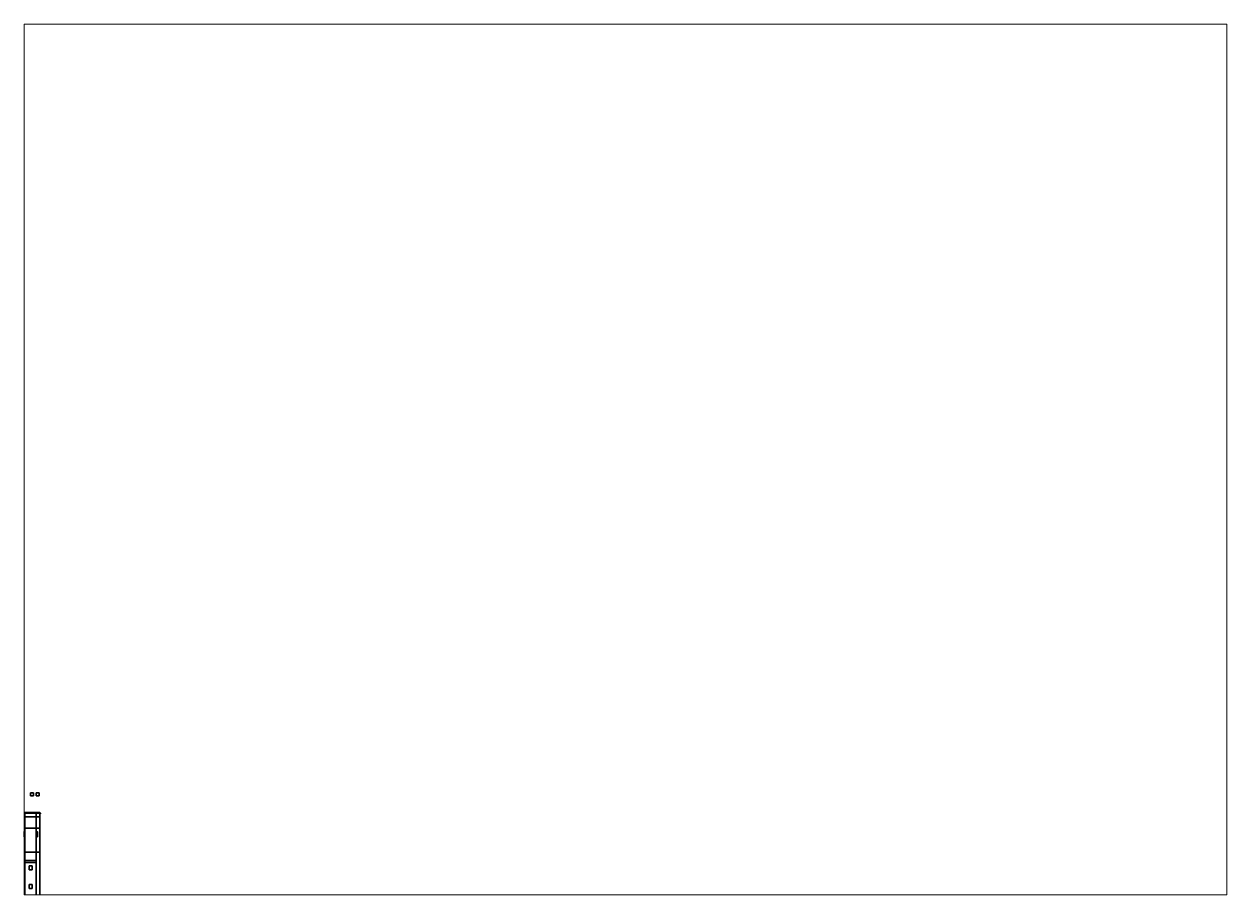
# Paper-space layout 'Layout1' of a CAD drawing. Header units: millimetres. Extents: x 28 to 251, y 20 to 181.
# The model-space entities are those that its viewports show. They can reach past a viewport. Long polylines and large blocks are cut down to what shows.
import ezdxf

# ---------------------------------------------------------------- set-up
doc = ezdxf.new("R2010")
doc.units = ezdxf.units.MM
doc.layers.add('railings', color=6, linetype='Continuous')
doc.layers.add('superstructure', color=3, linetype='Continuous')

msp = doc.modelspace()

# ---------------------------------------------------------------- linework, layer by layer
for points in [[(1, 30.77, 12.39), (1, 30.77, 11.39), (0, 30.77, 11.39), (0, 30.77, 12.39)], [(1, 30.77, 11.39), (1, 29.77, 11.39), (0, 29.77, 11.39), (0, 30.77, 11.39)], [(0, 30.77, 11.39), (0, 29.77, 11.39), (0, 29.77, 12.39), (0, 30.77, 12.39)], [(0, 30.77, 12.39), (0, 29.77, 12.39), (1, 29.77, 12.39), (1, 30.77, 12.39)], [(0, 29.77, 12.39), (0, 29.77, 11.39), (1, 29.77, 11.39), (1, 29.77, 12.39)], [(1, 29.77, 12.39), (1, 29.77, 11.39), (1, 30.77, 11.39), (1, 30.77, 12.39)], [(3, 30.77, 11.39), (3, 29.77, 11.39), (2, 29.77, 11.39), (2, 30.77, 11.39)], [(2, 30.77, 11.39), (2, 29.77, 11.39), (3, 29.77, 11.39), (3, 30.77, 11.39)], [(-3.25, 23.86, 1.7), (-3.53, 23.58, 1.7), (-3.53, 23.58, 2.04), (-3.25, 23.86, 2.04)], [(-3.25, 23.86, 2.04), (-3.53, 23.58, 2.04), (3.53, 23.58, 2.04), (3.25, 23.86, 2.04)], [(-3.53, 23.58, 1.7), (-3.25, 23.86, 1.7), (-3.25, 23.58, 1.64), (-3.53, 23.58, 1.7)], [(-3.53, 23.58, 1.7), (-3.25, 23.58, 1.64), (-3.25, 23.36, 1.64), (-3.53, 23.36, 1.7)], [(-3.53, 23.36, 2.04), (-3.25, 23.36, 2.04), (-3.25, 23.58, 2.04), (-3.53, 23.58, 2.04)], [(-3.53, 23.58, 2.04), (-3.53, 23.58, 1.7), (-3.53, 23.36, 1.7), (-3.53, 23.36, 2.04)], [(-3.53, 23.36, 1.7), (-3.25, 23.36, 1.64), (-3.25, 23.36, 2.04), (-3.53, 23.36, 2.04)], [(3.25, 23.86, 2.04), (3.25, 23.86, 1.7), (-3.25, 23.86, 1.7), (-3.25, 23.86, 2.04)], [(3.25, 23.86, 1.7), (3.25, 23.58, 1.64), (-3.25, 23.58, 1.64), (-3.25, 23.86, 1.7)], [(-3.25, 23.58, 1.51), (-3.25, 22.35, 1.18), (-3.25, 22.35, 2.11), (-3.25, 23.58, 2.11)], [(3.25, 23.58, 2.11), (3.25, 23.58, 1.51), (-3.25, 23.58, 1.51), (-3.25, 23.58, 2.11)], [(3.25, 23.58, 1.51), (3.25, 22.35, 1.18), (-3.25, 22.35, 1.18), (-3.25, 23.58, 1.51)], [(-3.25, 23.58, 2.11), (-3.25, 22.35, 2.11), (-2, 22.35, 2.11), (-2, 23.58, 2.11)], [(-3.25, 22.35, 1.18), (-3.25, 18.29, 0.08), (-3.25, 18.29, 1.82), (-3.25, 22.35, 2.11)], [(3.25, 22.35, 1.18), (3.25, 18.29, 0.08), (-3.25, 18.29, 0.08), (-3.25, 22.35, 1.18)], [(-3.25, 22.35, 2.11), (-3.25, 18.29, 1.82), (-2, 18.29, 1.82), (-2, 22.35, 2.11)], [(2, 23.58, 1.51), (2, 22.35, 1.18), (2, 22.35, 2.11), (2, 23.58, 2.11)], [(2, 23.58, 2.11), (2, 22.35, 2.11), (3.25, 22.35, 2.11), (3.25, 23.58, 2.11)], [(2, 22.35, 2.11), (2, 18.29, 1.82), (3.25, 18.29, 1.82), (3.25, 22.35, 2.11)], [(3.53, 23.58, 2.04), (3.53, 23.58, 1.7), (3.25, 23.86, 1.7), (3.25, 23.86, 2.04)], [(3.53, 23.58, 1.7), (3.25, 23.58, 1.64), (3.25, 23.86, 1.7), (3.53, 23.58, 1.7)], [(3.25, 22.35, 2.11), (3.25, 22.35, 1.18), (3.25, 23.58, 1.51), (3.25, 23.58, 2.11)], [(3.53, 23.36, 1.7), (3.25, 23.36, 1.64), (3.25, 23.58, 1.64), (3.53, 23.58, 1.7)], [(3.53, 23.58, 2.04), (3.25, 23.58, 2.04), (3.25, 23.36, 2.04), (3.53, 23.36, 2.04)], [(3.25, 23.36, 2.04), (3.25, 23.36, 1.64), (3.53, 23.36, 1.7), (3.53, 23.36, 2.04)], [(3.25, 18.29, 1.82), (3.25, 18.29, 0.08), (3.25, 22.35, 1.18), (3.25, 22.35, 2.11)], [(3.53, 23.36, 2.04), (3.53, 23.36, 1.7), (3.53, 23.58, 1.7), (3.53, 23.58, 2.04)], [(-3.25, 18.29, 0.08), (-3.25, 9.81, -1.04), (-3.25, 9.81, 1.35), (-3.25, 18.29, 1.82)], [(3.25, 18.29, 0.08), (3.25, 9.81, -1.04), (-3.25, 9.81, -1.04), (-3.25, 18.29, 0.08)], [(-3.25, 18.29, 1.82), (-3.25, 9.81, 1.35), (-2, 9.81, 1.35), (-2, 18.29, 1.82)], [(-2.35, 17.12, 1.75), (-2.37, 17.08, 1.75), (-2.37, 17.08, 3.68), (-2.35, 17.12, 3.68)], [(-2.35, 17.12, 3.68), (-2.37, 17.08, 3.68), (-2.35, 17.04, 3.68), (-2.29, 17.12, 3.68)], [(-2.37, 17.08, 1.75), (-2.35, 17.04, 1.75), (-2.35, 17.04, 3.68), (-2.37, 17.08, 3.68)], [(-2.32, 17.08, 2.68), (-2.36, 17.08, 2.64), (-2.36, 15.31, 4.75), (-2.32, 15.31, 4.79)], [(-2.36, 17.08, 2.64), (-2.32, 17.08, 2.6), (-2.32, 15.31, 4.71), (-2.36, 15.31, 4.75)], [(-2.29, 17.12, 1.75), (-2.35, 17.12, 1.75), (-2.35, 17.12, 3.68), (-2.29, 17.12, 3.68)], [(-2.29, 17.12, 3.68), (-2.35, 17.04, 3.68), (-2.29, 17.04, 3.68), (-2.27, 17.08, 3.68)], [(-2.35, 17.04, 1.75), (-2.29, 17.04, 1.75), (-2.29, 17.04, 3.68), (-2.35, 17.04, 3.68)], [(-2.3, 17.07, 3.66), (-2.33, 17.07, 3.68), (-2.33, 15.36, 4.7), (-2.3, 15.36, 4.68)], [(-2.33, 17.07, 3.68), (-2.33, 17.07, 3.64), (-2.33, 15.36, 4.66), (-2.33, 15.36, 4.7)], [(-2.33, 17.07, 3.64), (-2.3, 17.07, 3.66), (-2.3, 15.36, 4.68), (-2.33, 15.36, 4.66)], [(-2.28, 17.08, 2.64), (-2.32, 17.08, 2.68), (-2.32, 15.31, 4.79), (-2.28, 15.31, 4.75)], [(-2.32, 17.08, 2.6), (-2.28, 17.08, 2.64), (-2.28, 15.31, 4.75), (-2.32, 15.31, 4.71)], [(-2.27, 17.08, 1.75), (-2.29, 17.12, 1.75), (-2.29, 17.12, 3.68), (-2.27, 17.08, 3.68)], [(-2.29, 17.04, 1.75), (-2.27, 17.08, 1.75), (-2.27, 17.08, 3.68), (-2.29, 17.04, 3.68)], [(2, 18.29, 1.82), (2, 9.81, 1.35), (3.25, 9.81, 1.35), (3.25, 18.29, 1.82)], [(2.29, 17.12, 1.75), (2.27, 17.08, 1.75), (2.27, 17.08, 3.68), (2.29, 17.12, 3.68)], [(2.29, 17.12, 3.68), (2.27, 17.08, 3.68), (2.29, 17.04, 3.68), (2.35, 17.12, 3.68)], [(2.27, 17.08, 1.75), (2.29, 17.04, 1.75), (2.29, 17.04, 3.68), (2.27, 17.08, 3.68)], [(2.32, 17.08, 2.68), (2.28, 17.08, 2.64), (2.28, 15.31, 4.75), (2.32, 15.31, 4.79)], [(2.28, 17.08, 2.64), (2.32, 17.08, 2.6), (2.32, 15.31, 4.71), (2.28, 15.31, 4.75)], [(2.35, 17.12, 1.75), (2.29, 17.12, 1.75), (2.29, 17.12, 3.68), (2.35, 17.12, 3.68)], [(2.35, 17.12, 3.68), (2.29, 17.04, 3.68), (2.35, 17.04, 3.68), (2.37, 17.08, 3.68)], [(2.29, 17.04, 1.75), (2.35, 17.04, 1.75), (2.35, 17.04, 3.68), (2.29, 17.04, 3.68)], [(2.34, 17.07, 3.66), (2.31, 17.07, 3.68), (2.31, 15.36, 4.7), (2.34, 15.36, 4.68)], [(2.31, 17.07, 3.68), (2.31, 17.07, 3.64), (2.31, 15.36, 4.66), (2.31, 15.36, 4.7)], [(2.31, 17.07, 3.64), (2.34, 17.07, 3.66), (2.34, 15.36, 4.68), (2.31, 15.36, 4.66)], [(2.36, 17.08, 2.64), (2.32, 17.08, 2.68), (2.32, 15.31, 4.79), (2.36, 15.31, 4.75)], [(2.32, 17.08, 2.6), (2.36, 17.08, 2.64), (2.36, 15.31, 4.75), (2.32, 15.31, 4.71)], [(2.37, 17.08, 1.75), (2.35, 17.12, 1.75), (2.35, 17.12, 3.68), (2.37, 17.08, 3.68)], [(2.35, 17.04, 1.75), (2.37, 17.08, 1.75), (2.37, 17.08, 3.68), (2.35, 17.04, 3.68)], [(3.25, 9.81, 1.35), (3.25, 9.81, -1.04), (3.25, 18.29, 0.08), (3.25, 18.29, 1.82)], [(-2.32, 15.31, 4.79), (-2.36, 15.31, 4.75), (-2.32, 15.31, 4.71), (-2.28, 15.31, 4.75)], [(2.32, 15.31, 4.79), (2.28, 15.31, 4.75), (2.32, 15.31, 4.71), (2.36, 15.31, 4.75)], [(-3.25, 9.81, -1.04), (-3.25, -11.25, -1.4), (-3.25, -11.25, 0.9), (-3.25, 9.81, 1.35)], [(3.25, 9.81, -1.04), (3.25, -11.25, -1.4), (-3.25, -11.25, -1.4), (-3.25, 9.81, -1.04)], [(-3.25, 9.81, 1.35), (-3.25, -11.25, 0.9), (-2, -11.25, 0.9), (-2, 9.81, 1.35)], [(2, 9.81, 1.35), (2, -11.25, 0.9), (3.25, -11.25, 0.9), (3.25, 9.81, 1.35)], [(3.25, -11.25, 0.9), (3.25, -11.25, -1.4), (3.25, 9.81, -1.04), (3.25, 9.81, 1.35)]]:
    msp.add_3dface(points)
at = {"layer": 'railings'}
for points in [[(-3.2, 22.35, 3.11), (-3.2, 22.32, 3.11), (-3.2, 22.32, 2.1), (-3.2, 22.35, 2.11)], [(-3.2, 22.35, 2.11), (-3.2, 22.32, 2.1), (-3.2, 22.32, 3.11), (-3.2, 22.35, 3.11)], [(-3.2, 18.35, 2.79), (-3.2, 18.35, 2.82), (-3.2, 22.32, 3.11), (-3.2, 22.32, 3.08)], [(-3.2, 22.32, 3.08), (-3.2, 22.32, 3.11), (-3.2, 18.35, 2.82), (-3.2, 18.35, 2.79)], [(-3.2, 22.32, 2.58), (-3.2, 22.32, 2.61), (-3.2, 18.35, 2.32), (-3.2, 18.35, 2.29)], [(-3.2, 18.35, 2.29), (-3.2, 18.35, 2.32), (-3.2, 22.32, 2.61), (-3.2, 22.32, 2.58)], [(-3.2, 21.35, 2.03), (-3.2, 21.32, 2.03), (-3.2, 21.32, 3.01), (-3.2, 21.35, 3.01)], [(-3.2, 21.35, 3.01), (-3.2, 21.32, 3.01), (-3.2, 21.32, 2.03), (-3.2, 21.35, 2.03)], [(3.2, 22.35, 2.11), (3.2, 22.32, 2.1), (3.2, 22.32, 3.11), (3.2, 22.35, 3.11)], [(3.2, 22.35, 3.11), (3.2, 22.32, 3.11), (3.2, 22.32, 2.1), (3.2, 22.35, 2.11)], [(3.2, 18.35, 2.79), (3.2, 18.35, 2.82), (3.2, 22.32, 3.11), (3.2, 22.32, 3.08)], [(3.2, 22.32, 3.08), (3.2, 22.32, 3.11), (3.2, 18.35, 2.82), (3.2, 18.35, 2.79)], [(3.2, 18.35, 2.29), (3.2, 18.35, 2.32), (3.2, 22.32, 2.61), (3.2, 22.32, 2.58)], [(3.2, 22.32, 2.58), (3.2, 22.32, 2.61), (3.2, 18.35, 2.32), (3.2, 18.35, 2.29)], [(3.2, 21.35, 2.03), (3.2, 21.32, 2.03), (3.2, 21.32, 3.01), (3.2, 21.35, 3.01)], [(3.2, 21.35, 3.01), (3.2, 21.32, 3.01), (3.2, 21.32, 2.03), (3.2, 21.35, 2.03)], [(-3.2, 20.35, 1.96), (-3.2, 20.32, 1.96), (-3.2, 20.32, 2.93), (-3.2, 20.35, 2.94)], [(-3.2, 20.35, 2.94), (-3.2, 20.32, 2.93), (-3.2, 20.32, 1.96), (-3.2, 20.35, 1.96)], [(-3.2, 19.35, 1.89), (-3.2, 19.32, 1.89), (-3.2, 19.32, 2.86), (-3.2, 19.35, 2.86)], [(-3.2, 19.35, 2.86), (-3.2, 19.32, 2.86), (-3.2, 19.32, 1.89), (-3.2, 19.35, 1.89)], [(-3.2, 18.35, 2.82), (-3.2, 18.32, 2.82), (-3.2, 18.32, 1.82), (-3.2, 18.35, 1.82)], [(-3.2, 18.35, 1.82), (-3.2, 18.32, 1.82), (-3.2, 18.32, 2.82), (-3.2, 18.35, 2.82)], [(-3.2, 10.35, 2.34), (-3.2, 10.35, 2.37), (-3.2, 18.32, 2.82), (-3.2, 18.32, 2.79)], [(-3.2, 18.32, 2.79), (-3.2, 18.32, 2.82), (-3.2, 10.35, 2.37), (-3.2, 10.35, 2.34)], [(-3.2, 18.32, 2.29), (-3.2, 18.32, 2.32), (-3.2, 10.35, 1.87), (-3.2, 10.35, 1.84)], [(-3.2, 10.35, 1.84), (-3.2, 10.35, 1.87), (-3.2, 18.32, 2.32), (-3.2, 18.32, 2.29)], [(-3.2, 17.35, 1.76), (-3.2, 17.32, 1.76), (-3.2, 17.32, 2.73), (-3.2, 17.35, 2.74)], [(-3.2, 17.35, 2.74), (-3.2, 17.32, 2.73), (-3.2, 17.32, 1.76), (-3.2, 17.35, 1.76)], [(3.2, 20.35, 1.96), (3.2, 20.32, 1.96), (3.2, 20.32, 2.93), (3.2, 20.35, 2.94)], [(3.2, 20.35, 2.94), (3.2, 20.32, 2.93), (3.2, 20.32, 1.96), (3.2, 20.35, 1.96)], [(3.2, 19.35, 1.89), (3.2, 19.32, 1.89), (3.2, 19.32, 2.86), (3.2, 19.35, 2.86)], [(3.2, 19.35, 2.86), (3.2, 19.32, 2.86), (3.2, 19.32, 1.89), (3.2, 19.35, 1.89)], [(3.2, 18.35, 1.82), (3.2, 18.32, 1.82), (3.2, 18.32, 2.82), (3.2, 18.35, 2.82)], [(3.2, 18.35, 2.82), (3.2, 18.32, 2.82), (3.2, 18.32, 1.82), (3.2, 18.35, 1.82)], [(3.2, 10.35, 2.34), (3.2, 10.35, 2.37), (3.2, 18.32, 2.82), (3.2, 18.32, 2.79)], [(3.2, 18.32, 2.79), (3.2, 18.32, 2.82), (3.2, 10.35, 2.37), (3.2, 10.35, 2.34)], [(3.2, 10.35, 1.84), (3.2, 10.35, 1.87), (3.2, 18.32, 2.32), (3.2, 18.32, 2.29)], [(3.2, 18.32, 2.29), (3.2, 18.32, 2.32), (3.2, 10.35, 1.87), (3.2, 10.35, 1.84)], [(3.2, 17.35, 1.76), (3.2, 17.32, 1.76), (3.2, 17.32, 2.73), (3.2, 17.35, 2.74)], [(3.2, 17.35, 2.74), (3.2, 17.32, 2.73), (3.2, 17.32, 1.76), (3.2, 17.35, 1.76)], [(-3.2, 16.35, 1.71), (-3.2, 16.32, 1.71), (-3.2, 16.32, 2.68), (-3.2, 16.35, 2.68)], [(-3.2, 16.35, 2.68), (-3.2, 16.32, 2.68), (-3.2, 16.32, 1.71), (-3.2, 16.35, 1.71)], [(-3.2, 15.35, 1.65), (-3.2, 15.32, 1.65), (-3.2, 15.32, 2.62), (-3.2, 15.35, 2.62)], [(-3.2, 15.35, 2.62), (-3.2, 15.32, 2.62), (-3.2, 15.32, 1.65), (-3.2, 15.35, 1.65)], [(-3.2, 14.35, 1.6), (-3.2, 14.32, 1.6), (-3.2, 14.32, 2.56), (-3.2, 14.35, 2.57)], [(-3.2, 14.35, 2.57), (-3.2, 14.32, 2.56), (-3.2, 14.32, 1.6), (-3.2, 14.35, 1.6)], [(-3.2, 13.35, 1.54), (-3.2, 13.32, 1.54), (-3.2, 13.32, 2.51), (-3.2, 13.35, 2.51)], [(-3.2, 13.35, 2.51), (-3.2, 13.32, 2.51), (-3.2, 13.32, 1.54), (-3.2, 13.35, 1.54)], [(3.2, 16.35, 1.71), (3.2, 16.32, 1.71), (3.2, 16.32, 2.68), (3.2, 16.35, 2.68)], [(3.2, 16.35, 2.68), (3.2, 16.32, 2.68), (3.2, 16.32, 1.71), (3.2, 16.35, 1.71)], [(3.2, 15.35, 1.65), (3.2, 15.32, 1.65), (3.2, 15.32, 2.62), (3.2, 15.35, 2.62)], [(3.2, 15.35, 2.62), (3.2, 15.32, 2.62), (3.2, 15.32, 1.65), (3.2, 15.35, 1.65)], [(3.2, 14.35, 1.6), (3.2, 14.32, 1.6), (3.2, 14.32, 2.56), (3.2, 14.35, 2.57)], [(3.2, 14.35, 2.57), (3.2, 14.32, 2.56), (3.2, 14.32, 1.6), (3.2, 14.35, 1.6)], [(3.2, 13.35, 1.54), (3.2, 13.32, 1.54), (3.2, 13.32, 2.51), (3.2, 13.35, 2.51)], [(3.2, 13.35, 2.51), (3.2, 13.32, 2.51), (3.2, 13.32, 1.54), (3.2, 13.35, 1.54)], [(-3.2, 12.35, 1.49), (-3.2, 12.32, 1.48), (-3.2, 12.32, 2.45), (-3.2, 12.35, 2.45)], [(-3.2, 12.35, 2.45), (-3.2, 12.32, 2.45), (-3.2, 12.32, 1.48), (-3.2, 12.35, 1.49)], [(-3.2, 11.35, 1.43), (-3.2, 11.32, 1.43), (-3.2, 11.32, 2.39), (-3.2, 11.35, 2.4)], [(-3.2, 11.35, 2.4), (-3.2, 11.32, 2.39), (-3.2, 11.32, 1.43), (-3.2, 11.35, 1.43)], [(-3.2, 10.35, 1.37), (-3.2, 10.32, 1.37), (-3.2, 10.32, 2.37), (-3.2, 10.35, 2.37)], [(-3.2, 10.35, 2.37), (-3.2, 10.32, 2.37), (-3.2, 10.32, 1.37), (-3.2, 10.35, 1.37)], [(-3.2, 9.35, 2.31), (-3.2, 9.35, 2.34), (-3.2, 10.32, 2.37), (-3.2, 10.32, 2.34)], [(-3.2, 10.32, 2.34), (-3.2, 10.32, 2.37), (-3.2, 9.35, 2.34), (-3.2, 9.35, 2.31)], [(-3.2, 10.32, 1.84), (-3.2, 10.32, 1.87), (-3.2, 9.35, 1.84), (-3.2, 9.35, 1.81)], [(-3.2, 9.35, 1.81), (-3.2, 9.35, 1.84), (-3.2, 10.32, 1.87), (-3.2, 10.32, 1.84)], [(-3.2, 9.35, 2.34), (-3.2, 9.32, 2.34), (-3.2, 9.32, 1.33), (-3.2, 9.35, 1.34)], [(-3.2, 9.35, 1.34), (-3.2, 9.32, 1.33), (-3.2, 9.32, 2.34), (-3.2, 9.35, 2.34)], [(-3.2, 9.32, 2.31), (-3.2, 9.32, 2.34), (-3.2, -10.65, 1.91), (-3.2, -10.65, 1.88)], [(-3.2, -10.65, 1.88), (-3.2, -10.65, 1.91), (-3.2, 9.32, 2.34), (-3.2, 9.32, 2.31)], [(-3.2, -10.65, 1.38), (-3.2, -10.65, 1.41), (-3.2, 9.32, 1.84), (-3.2, 9.32, 1.81)], [(-3.2, 9.32, 1.81), (-3.2, 9.32, 1.84), (-3.2, -10.65, 1.41), (-3.2, -10.65, 1.38)], [(3.2, 12.35, 1.49), (3.2, 12.32, 1.48), (3.2, 12.32, 2.45), (3.2, 12.35, 2.45)], [(3.2, 12.35, 2.45), (3.2, 12.32, 2.45), (3.2, 12.32, 1.48), (3.2, 12.35, 1.49)], [(3.2, 11.35, 1.43), (3.2, 11.32, 1.43), (3.2, 11.32, 2.39), (3.2, 11.35, 2.4)], [(3.2, 11.35, 2.4), (3.2, 11.32, 2.39), (3.2, 11.32, 1.43), (3.2, 11.35, 1.43)], [(3.2, 10.35, 1.37), (3.2, 10.32, 1.37), (3.2, 10.32, 2.37), (3.2, 10.35, 2.37)], [(3.2, 10.35, 2.37), (3.2, 10.32, 2.37), (3.2, 10.32, 1.37), (3.2, 10.35, 1.37)], [(3.2, 9.35, 2.31), (3.2, 9.35, 2.34), (3.2, 10.32, 2.37), (3.2, 10.32, 2.34)], [(3.2, 10.32, 2.34), (3.2, 10.32, 2.37), (3.2, 9.35, 2.34), (3.2, 9.35, 2.31)], [(3.2, 9.35, 1.81), (3.2, 9.35, 1.84), (3.2, 10.32, 1.87), (3.2, 10.32, 1.84)], [(3.2, 10.32, 1.84), (3.2, 10.32, 1.87), (3.2, 9.35, 1.84), (3.2, 9.35, 1.81)], [(3.2, 9.35, 1.34), (3.2, 9.32, 1.33), (3.2, 9.32, 2.34), (3.2, 9.35, 2.34)], [(3.2, 9.35, 2.34), (3.2, 9.32, 2.34), (3.2, 9.32, 1.33), (3.2, 9.35, 1.34)], [(3.2, -10.65, 1.88), (3.2, -10.65, 1.91), (3.2, 9.32, 2.34), (3.2, 9.32, 2.31)], [(3.2, 9.32, 2.31), (3.2, 9.32, 2.34), (3.2, -10.65, 1.91), (3.2, -10.65, 1.88)], [(3.2, 9.32, 1.81), (3.2, 9.32, 1.84), (3.2, -10.65, 1.41), (3.2, -10.65, 1.38)], [(3.2, -10.65, 1.38), (3.2, -10.65, 1.41), (3.2, 9.32, 1.84), (3.2, 9.32, 1.81)], [(-3.2, 8.35, 1.31), (-3.2, 8.32, 1.31), (-3.2, 8.32, 2.29), (-3.2, 8.35, 2.29)], [(-3.2, 8.35, 2.29), (-3.2, 8.32, 2.29), (-3.2, 8.32, 1.31), (-3.2, 8.35, 1.31)], [(-3.2, 7.35, 2.27), (-3.2, 7.32, 2.27), (-3.2, 7.32, 1.29), (-3.2, 7.35, 1.29)], [(-3.2, 7.35, 1.29), (-3.2, 7.32, 1.29), (-3.2, 7.32, 2.27), (-3.2, 7.35, 2.27)], [(-3.2, 6.35, 1.27), (-3.2, 6.32, 1.27), (-3.2, 6.32, 2.25), (-3.2, 6.35, 2.25)], [(-3.2, 6.35, 2.25), (-3.2, 6.32, 2.25), (-3.2, 6.32, 1.27), (-3.2, 6.35, 1.27)], [(-3.2, 5.35, 1.25), (-3.2, 5.32, 1.25), (-3.2, 5.32, 2.22), (-3.2, 5.35, 2.22)], [(-3.2, 5.35, 2.22), (-3.2, 5.32, 2.22), (-3.2, 5.32, 1.25), (-3.2, 5.35, 1.25)], [(-3.2, 4.35, 1.23), (-3.2, 4.32, 1.23), (-3.2, 4.32, 2.2), (-3.2, 4.35, 2.2)], [(-3.2, 4.35, 2.2), (-3.2, 4.32, 2.2), (-3.2, 4.32, 1.23), (-3.2, 4.35, 1.23)], [(3.2, 8.35, 1.31), (3.2, 8.32, 1.31), (3.2, 8.32, 2.29), (3.2, 8.35, 2.29)], [(3.2, 8.35, 2.29), (3.2, 8.32, 2.29), (3.2, 8.32, 1.31), (3.2, 8.35, 1.31)], [(3.2, 7.35, 1.29), (3.2, 7.32, 1.29), (3.2, 7.32, 2.27), (3.2, 7.35, 2.27)], [(3.2, 7.35, 2.27), (3.2, 7.32, 2.27), (3.2, 7.32, 1.29), (3.2, 7.35, 1.29)], [(3.2, 6.35, 1.27), (3.2, 6.32, 1.27), (3.2, 6.32, 2.25), (3.2, 6.35, 2.25)], [(3.2, 6.35, 2.25), (3.2, 6.32, 2.25), (3.2, 6.32, 1.27), (3.2, 6.35, 1.27)], [(3.2, 5.35, 1.25), (3.2, 5.32, 1.25), (3.2, 5.32, 2.22), (3.2, 5.35, 2.22)], [(3.2, 5.35, 2.22), (3.2, 5.32, 2.22), (3.2, 5.32, 1.25), (3.2, 5.35, 1.25)], [(3.2, 4.35, 1.23), (3.2, 4.32, 1.23), (3.2, 4.32, 2.2), (3.2, 4.35, 2.2)], [(3.2, 4.35, 2.2), (3.2, 4.32, 2.2), (3.2, 4.32, 1.23), (3.2, 4.35, 1.23)], [(-3.2, 3.35, 1.21), (-3.2, 3.32, 1.21), (-3.2, 3.32, 2.18), (-3.2, 3.35, 2.18)], [(-3.2, 3.35, 2.18), (-3.2, 3.32, 2.18), (-3.2, 3.32, 1.21), (-3.2, 3.35, 1.21)], [(-3.2, 2.35, 1.19), (-3.2, 2.32, 1.18), (-3.2, 2.32, 2.16), (-3.2, 2.35, 2.16)], [(-3.2, 2.35, 2.16), (-3.2, 2.32, 2.16), (-3.2, 2.32, 1.18), (-3.2, 2.35, 1.19)], [(-3.2, 1.35, 1.16), (-3.2, 1.32, 1.16), (-3.2, 1.32, 2.14), (-3.2, 1.35, 2.14)], [(-3.2, 1.35, 2.14), (-3.2, 1.32, 2.14), (-3.2, 1.32, 1.16), (-3.2, 1.35, 1.16)], [(-3.2, 0.35, 2.12), (-3.2, 0.32, 2.12), (-3.2, 0.32, 1.14), (-3.2, 0.35, 1.14)], [(-3.2, 0.35, 1.14), (-3.2, 0.32, 1.14), (-3.2, 0.32, 2.12), (-3.2, 0.35, 2.12)], [(3.2, 3.35, 1.21), (3.2, 3.32, 1.21), (3.2, 3.32, 2.18), (3.2, 3.35, 2.18)], [(3.2, 3.35, 2.18), (3.2, 3.32, 2.18), (3.2, 3.32, 1.21), (3.2, 3.35, 1.21)], [(3.2, 2.35, 1.19), (3.2, 2.32, 1.18), (3.2, 2.32, 2.16), (3.2, 2.35, 2.16)], [(3.2, 2.35, 2.16), (3.2, 2.32, 2.16), (3.2, 2.32, 1.18), (3.2, 2.35, 1.19)], [(3.2, 1.35, 1.16), (3.2, 1.32, 1.16), (3.2, 1.32, 2.14), (3.2, 1.35, 2.14)], [(3.2, 1.35, 2.14), (3.2, 1.32, 2.14), (3.2, 1.32, 1.16), (3.2, 1.35, 1.16)], [(3.2, 0.35, 1.14), (3.2, 0.32, 1.14), (3.2, 0.32, 2.12), (3.2, 0.35, 2.12)], [(3.2, 0.35, 2.12), (3.2, 0.32, 2.12), (3.2, 0.32, 1.14), (3.2, 0.35, 1.14)], [(-3.2, -0.65, 1.12), (-3.2, -0.68, 1.12), (-3.2, -0.68, 2.09), (-3.2, -0.65, 2.1)], [(-3.2, -0.65, 2.1), (-3.2, -0.68, 2.09), (-3.2, -0.68, 1.12), (-3.2, -0.65, 1.12)], [(-3.2, -1.65, 1.1), (-3.2, -1.68, 1.1), (-3.2, -1.68, 2.07), (-3.2, -1.65, 2.07)], [(-3.2, -1.65, 2.07), (-3.2, -1.68, 2.07), (-3.2, -1.68, 1.1), (-3.2, -1.65, 1.1)], [(-3.2, -2.65, 2.05), (-3.2, -2.68, 2.05), (-3.2, -2.68, 1.08), (-3.2, -2.65, 1.08)], [(-3.2, -2.65, 1.08), (-3.2, -2.68, 1.08), (-3.2, -2.68, 2.05), (-3.2, -2.65, 2.05)], [(-3.2, -3.65, 1.06), (-3.2, -3.68, 1.06), (-3.2, -3.68, 2.03), (-3.2, -3.65, 2.03)], [(-3.2, -3.65, 2.03), (-3.2, -3.68, 2.03), (-3.2, -3.68, 1.06), (-3.2, -3.65, 1.06)], [(3.2, -0.65, 1.12), (3.2, -0.68, 1.12), (3.2, -0.68, 2.09), (3.2, -0.65, 2.1)], [(3.2, -0.65, 2.1), (3.2, -0.68, 2.09), (3.2, -0.68, 1.12), (3.2, -0.65, 1.12)], [(3.2, -1.65, 1.1), (3.2, -1.68, 1.1), (3.2, -1.68, 2.07), (3.2, -1.65, 2.07)], [(3.2, -1.65, 2.07), (3.2, -1.68, 2.07), (3.2, -1.68, 1.1), (3.2, -1.65, 1.1)], [(3.2, -2.65, 1.08), (3.2, -2.68, 1.08), (3.2, -2.68, 2.05), (3.2, -2.65, 2.05)], [(3.2, -2.65, 2.05), (3.2, -2.68, 2.05), (3.2, -2.68, 1.08), (3.2, -2.65, 1.08)], [(3.2, -3.65, 1.06), (3.2, -3.68, 1.06), (3.2, -3.68, 2.03), (3.2, -3.65, 2.03)], [(3.2, -3.65, 2.03), (3.2, -3.68, 2.03), (3.2, -3.68, 1.06), (3.2, -3.65, 1.06)], [(-3.2, -4.65, 1.04), (-3.2, -4.68, 1.04), (-3.2, -4.68, 2.01), (-3.2, -4.65, 2.01)], [(-3.2, -4.65, 2.01), (-3.2, -4.68, 2.01), (-3.2, -4.68, 1.04), (-3.2, -4.65, 1.04)], [(-3.2, -5.65, 1.01), (-3.2, -5.68, 1.01), (-3.2, -5.68, 1.99), (-3.2, -5.65, 1.99)], [(-3.2, -5.65, 1.99), (-3.2, -5.68, 1.99), (-3.2, -5.68, 1.01), (-3.2, -5.65, 1.01)], [(-3.2, -6.65, 0.99), (-3.2, -6.68, 0.99), (-3.2, -6.68, 1.97), (-3.2, -6.65, 1.97)], [(-3.2, -6.65, 1.97), (-3.2, -6.68, 1.97), (-3.2, -6.68, 0.99), (-3.2, -6.65, 0.99)], [(3.2, -4.65, 1.04), (3.2, -4.68, 1.04), (3.2, -4.68, 2.01), (3.2, -4.65, 2.01)], [(3.2, -4.65, 2.01), (3.2, -4.68, 2.01), (3.2, -4.68, 1.04), (3.2, -4.65, 1.04)], [(3.2, -5.65, 1.01), (3.2, -5.68, 1.01), (3.2, -5.68, 1.99), (3.2, -5.65, 1.99)], [(3.2, -5.65, 1.99), (3.2, -5.68, 1.99), (3.2, -5.68, 1.01), (3.2, -5.65, 1.01)], [(3.2, -6.65, 0.99), (3.2, -6.68, 0.99), (3.2, -6.68, 1.97), (3.2, -6.65, 1.97)], [(3.2, -6.65, 1.97), (3.2, -6.68, 1.97), (3.2, -6.68, 0.99), (3.2, -6.65, 0.99)]]:
    msp.add_3dface(points, dxfattribs=at)
at = {"layer": 'superstructure'}
for points in [[(-2, 23.58, 2.11), (-2, 22.35, 2.11), (-2, 22.35, 2.52), (-2, 23.58, 2.46)], [(-2, 23.58, 2.46), (-2, 22.35, 2.52), (2, 22.35, 2.52), (2, 23.58, 2.46)], [(2, 23.58, 2.46), (2, 23.58, 2.11), (-2, 23.58, 2.11), (-2, 23.58, 2.46)], [(-2, 22.35, 2.11), (-2, 18.29, 1.82), (-2, 18.29, 2.71), (-2, 22.35, 2.52)], [(-2, 22.35, 2.52), (-2, 18.29, 2.71), (2, 18.29, 2.71), (2, 22.35, 2.52)], [(2, 22.35, 2.52), (2, 22.35, 2.11), (2, 23.58, 2.11), (2, 23.58, 2.46)], [(2, 18.29, 2.71), (2, 18.29, 1.82), (2, 22.35, 2.11), (2, 22.35, 2.52)], [(-2, 18.29, 1.82), (-2, 9.81, 1.35), (-2, 9.81, 3.1), (-2, 18.29, 2.71)], [(-2, 18.29, 2.71), (-2, 9.81, 3.1), (2, 9.81, 3.1), (2, 18.29, 2.71)], [(2, 9.81, 3.1), (2, 9.81, 1.35), (2, 18.29, 1.82), (2, 18.29, 2.71)], [(-2, 9.81, 1.35), (-2, -11.25, 0.9), (-2, -11.25, 2.9), (-2, 9.81, 3.1)], [(-2, 9.81, 3.1), (-2, -11.25, 2.9), (2, -11.25, 2.9), (2, 9.81, 3.1)], [(2, -11.25, 2.9), (2, -11.25, 0.9), (2, 9.81, 1.35), (2, 9.81, 3.1)], [(2, 6.93, 3.4), (2, 6.93, 3.07), (-2, 6.93, 3.07), (-2, 6.93, 3.4)], [(-2, 6.93, 3.07), (-2, 6.26, 3.06), (-2, 6.26, 3.4), (-2, 6.93, 3.4)], [(-2, 6.93, 3.4), (-2, 6.26, 3.4), (2, 6.26, 3.4), (2, 6.93, 3.4)], [(-2, 6.26, 3.4), (-2, 6.26, 3.06), (2, 6.26, 3.06), (2, 6.26, 3.4)], [(-0.58, 5.08, 3.05), (-0.58, 3.64, 3.04), (-0.58, 3.64, 3.33), (-0.58, 5.08, 3.33)], [(-0.58, 5.08, 3.33), (-0.58, 3.64, 3.33), (0.58, 3.64, 3.33), (0.58, 5.08, 3.33)], [(0.58, 5.08, 3.33), (0.58, 5.08, 3.05), (-0.58, 5.08, 3.05), (-0.58, 5.08, 3.33)], [(0.58, 3.64, 3.33), (0.58, 3.64, 3.04), (0.58, 5.08, 3.05), (0.58, 5.08, 3.33)], [(2, 6.26, 3.4), (2, 6.26, 3.06), (2, 6.93, 3.07), (2, 6.93, 3.4)], [(-0.58, 3.64, 3.33), (-0.58, 3.64, 3.04), (0.58, 3.64, 3.04), (0.58, 3.64, 3.33)], [(-0.58, -1.51, 2.99), (-0.58, -2.95, 2.97), (-0.58, -2.95, 3.25), (-0.58, -1.51, 3.25)], [(-0.58, -1.51, 3.25), (-0.58, -2.95, 3.25), (0.58, -2.95, 3.25), (0.58, -1.51, 3.25)], [(0.58, -1.51, 3.25), (0.58, -1.51, 2.99), (-0.58, -1.51, 2.99), (-0.58, -1.51, 3.25)], [(-0.58, -2.95, 3.25), (-0.58, -2.95, 2.97), (0.58, -2.95, 2.97), (0.58, -2.95, 3.25)], [(0.58, -2.95, 3.25), (0.58, -2.95, 2.97), (0.58, -1.51, 2.99), (0.58, -1.51, 3.25)]]:
    msp.add_3dface(points, dxfattribs=at)

psp = doc.layouts.get("Layout1")

# ---------------------------------------------------------------- viewports
at = {"layer": '0'}
psp.add_viewport(center=(139.22, 100.81), size=(222.76, 161.29), view_center_point=(210, 148.5), view_height=307.4901, dxfattribs=at)

doc.saveas('drawing.dxf')
